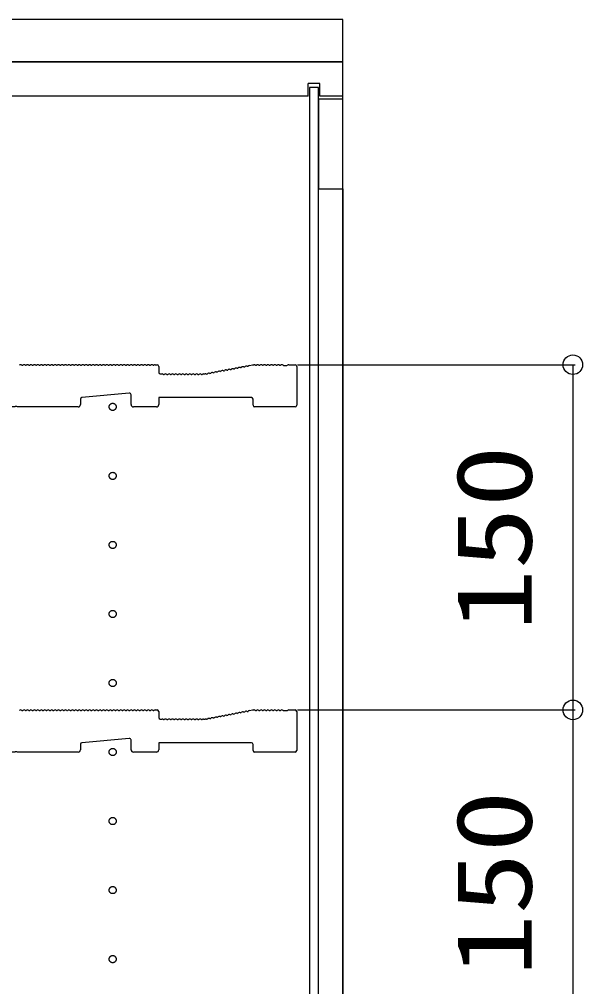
# Model space of a CAD drawing. Units: millimetres, scale not verified. Extents: x -1980 to 1980, y -3200 to 3205.
# Drawn here: x -1043.4 to -798.6, y -1929 to -1508.6 of the extents above; entities that cross this region are included whole.
import ezdxf
from ezdxf.enums import TextEntityAlignment as Align

# ---------------------------------------------------------------- set-up
doc = ezdxf.new("R2010")
doc.units = ezdxf.units.MM
doc.header["$LTSCALE"] = 15
doc.linetypes.add('CHAIN2', pattern=[12, 9, -1, 1, -1])
for name, color, linetype in [('0-2_YKK_12', 2, 'Continuous'), ('0-5_YKK_11', 7, 'Continuous'), ('0-6_YKK_D', 6, 'Continuous')]:
    doc.layers.add(name, color=color, linetype=linetype)
doc.styles.add('ＭＳ ゴシック', font='')
doc.styles.get('ＭＳ ゴシック').set_extended_font_data('MS Gothic')

msp = doc.modelspace()

# ---------------------------------------------------------------- linework, layer by layer
at = {"layer": '0-2_YKK_12'}
for p, q in [((-917.86, -1541.99), (-917.86, -1536.49)), ((-912.86, -1536.49), (-917.86, -1536.49)), ((-912.86, -1541.99), (-912.86, -1536.49)), ((-917.86, -1541.99), (-1282.86, -1541.99)), ((-902.86, -1541.99), (-912.86, -1541.99)), ((-902.86, -1582.24), (-902.86, -2251.74))]:
    msp.add_line(p, q, dxfattribs=at)
for points in [[(-1307.86, -1526.99), (-902.86, -1526.99), (-902.86, -1508.59), (-1307.86, -1508.59)], [(-1282.86, -2306.99), (-902.86, -2306.99), (-902.86, -1526.99), (-1282.86, -1526.99)], [(-917.36, -2295.74), (-913.36, -2295.74), (-913.36, -1538.24), (-917.36, -1538.24)], [(-913.36, -1582.24), (-902.86, -1582.24), (-902.86, -1543.24), (-913.36, -1543.24)]]:
    msp.add_lwpolyline(points, close=True, dxfattribs=at)
at = {"layer": '0-2_YKK_12', "linetype": 'CHAIN2'}
for centre in [(-1002.86, -1676.99), (-1002.86, -1706.99), (-1002.86, -1736.99), (-1002.86, -1766.99), (-1002.86, -1796.99), (-1002.86, -1826.99), (-1002.86, -1856.99), (-1002.86, -1886.99), (-1002.86, -1916.99)]:
    msp.add_circle(centre, 1.55, dxfattribs=at)
at = {"layer": '0-5_YKK_11'}
for p, q in [((-1042.3, -1658.89), (-1041.92, -1658.89)), ((-1040.8, -1658.89), (-1040.42, -1658.89)), ((-1039.3, -1658.89), (-1038.92, -1658.89)), ((-1037.8, -1658.89), (-1037.42, -1658.89)), ((-1036.3, -1658.89), (-1035.92, -1658.89)), ((-1034.8, -1658.89), (-1034.42, -1658.89)), ((-1033.3, -1658.89), (-1032.92, -1658.89)), ((-1031.8, -1658.89), (-1031.42, -1658.89)), ((-1030.3, -1658.89), (-1029.92, -1658.89)), ((-1028.8, -1658.89), (-1028.42, -1658.89)), ((-1027.3, -1658.89), (-1026.92, -1658.89)), ((-1025.8, -1658.89), (-1025.42, -1658.89)), ((-1024.3, -1658.89), (-1023.92, -1658.89)), ((-1022.8, -1658.89), (-1022.42, -1658.89)), ((-1021.3, -1658.89), (-1020.92, -1658.89)), ((-1019.8, -1658.89), (-1019.42, -1658.89)), ((-1018.3, -1658.89), (-1017.92, -1658.89)), ((-1016.8, -1658.89), (-1016.42, -1658.89)), ((-1015.3, -1658.89), (-1014.92, -1658.89)), ((-1013.8, -1658.89), (-1013.42, -1658.89)), ((-1012.3, -1658.89), (-1011.92, -1658.89)), ((-1010.8, -1658.89), (-1010.42, -1658.89)), ((-1009.3, -1658.89), (-1008.92, -1658.89)), ((-1007.8, -1658.89), (-1007.42, -1658.89)), ((-1006.3, -1658.89), (-1005.92, -1658.89)), ((-1004.8, -1658.89), (-1004.42, -1658.89)), ((-1003.3, -1658.89), (-1002.92, -1658.89)), ((-1001.8, -1658.89), (-1001.42, -1658.89)), ((-1000.3, -1658.89), (-999.92, -1658.89)), ((-998.8, -1658.89), (-998.42, -1658.89)), ((-997.3, -1658.89), (-996.92, -1658.89)), ((-995.8, -1658.89), (-995.42, -1658.89)), ((-994.3, -1658.89), (-993.92, -1658.89)), ((-992.8, -1658.89), (-992.42, -1658.89)), ((-991.3, -1658.89), (-990.92, -1658.89)), ((-989.8, -1658.89), (-989.42, -1658.89)), ((-988.3, -1658.89), (-987.92, -1658.89)), ((-986.8, -1658.89), (-986.42, -1658.89)), ((-985.3, -1658.89), (-984.92, -1658.89)), ((-984.36, -1658.69), (-983.56, -1658.69)), ((-982.86, -1659.39), (-982.86, -1661.99)), ((-950.28, -1660.5), (-949.9, -1660.43)), ((-948.81, -1660.22), (-948.43, -1660.15)), ((-947.33, -1659.94), (-946.96, -1659.87)), ((-945.86, -1659.66), (-945.48, -1659.59)), ((-944.38, -1659.38), (-944.01, -1659.31)), ((-943.5, -1659), (-941.93, -1658.7)), ((-941.79, -1658.69), (-941.36, -1658.69)), ((-940.8, -1658.89), (-940.42, -1658.89)), ((-939.3, -1658.89), (-938.92, -1658.89)), ((-937.8, -1658.89), (-937.42, -1658.89)), ((-936.3, -1658.89), (-935.92, -1658.89)), ((-934.8, -1658.89), (-934.42, -1658.89)), ((-933.3, -1658.89), (-932.92, -1658.89)), ((-931.8, -1658.89), (-931.42, -1658.89)), ((-930.3, -1658.89), (-929.92, -1658.89)), ((-926.36, -1658.69), (-923.56, -1658.69)), ((-922.86, -1659.39), (-922.86, -1676.29)), ((-982.16, -1662.69), (-981.36, -1662.69)), ((-980.8, -1662.89), (-980.42, -1662.89)), ((-979.3, -1662.89), (-978.92, -1662.89)), ((-977.8, -1662.89), (-977.42, -1662.89)), ((-976.3, -1662.89), (-975.92, -1662.89)), ((-974.8, -1662.89), (-974.42, -1662.89)), ((-973.3, -1662.89), (-972.92, -1662.89)), ((-971.8, -1662.89), (-971.42, -1662.89)), ((-970.3, -1662.89), (-969.92, -1662.89)), ((-968.8, -1662.89), (-968.42, -1662.89)), ((-967.3, -1662.89), (-966.92, -1662.89)), ((-965.8, -1662.89), (-965.42, -1662.89)), ((-964.3, -1662.89), (-963.92, -1662.89)), ((-963.36, -1662.69), (-962.93, -1662.69)), ((-962.8, -1662.68), (-962.65, -1662.65)), ((-962.07, -1662.75), (-961.69, -1662.67)), ((-960.59, -1662.46), (-960.22, -1662.39)), ((-959.12, -1662.18), (-958.75, -1662.11)), ((-957.65, -1661.9), (-957.27, -1661.83)), ((-956.17, -1661.62), (-955.8, -1661.55)), ((-954.7, -1661.34), (-954.32, -1661.27)), ((-953.23, -1661.06), (-952.85, -1660.99)), ((-951.75, -1660.78), (-951.38, -1660.71)), ((-995.62, -1671.06), (-1016.22, -1672.93)), ((-994.86, -1675.99), (-994.86, -1671.76)), ((-1016.86, -1673.63), (-1016.86, -1675.99)), ((-983.86, -1676.99), (-993.86, -1676.99)), ((-941.86, -1676.29), (-941.86, -1673.69)), ((-923.56, -1676.99), (-941.16, -1676.99)), ((-1042.3, -1808.89), (-1041.92, -1808.89)), ((-1040.8, -1808.89), (-1040.42, -1808.89)), ((-1039.3, -1808.89), (-1038.92, -1808.89)), ((-1037.8, -1808.89), (-1037.42, -1808.89)), ((-1036.3, -1808.89), (-1035.92, -1808.89)), ((-1034.8, -1808.89), (-1034.42, -1808.89)), ((-1033.3, -1808.89), (-1032.92, -1808.89)), ((-1031.8, -1808.89), (-1031.42, -1808.89)), ((-1030.3, -1808.89), (-1029.92, -1808.89)), ((-1028.8, -1808.89), (-1028.42, -1808.89)), ((-1027.3, -1808.89), (-1026.92, -1808.89)), ((-1025.8, -1808.89), (-1025.42, -1808.89)), ((-1024.3, -1808.89), (-1023.92, -1808.89)), ((-1022.8, -1808.89), (-1022.42, -1808.89)), ((-1021.3, -1808.89), (-1020.92, -1808.89)), ((-1019.8, -1808.89), (-1019.42, -1808.89)), ((-1018.3, -1808.89), (-1017.92, -1808.89)), ((-1016.8, -1808.89), (-1016.42, -1808.89)), ((-1015.3, -1808.89), (-1014.92, -1808.89)), ((-1013.8, -1808.89), (-1013.42, -1808.89)), ((-1012.3, -1808.89), (-1011.92, -1808.89)), ((-1010.8, -1808.89), (-1010.42, -1808.89)), ((-1009.3, -1808.89), (-1008.92, -1808.89)), ((-1007.8, -1808.89), (-1007.42, -1808.89)), ((-1006.3, -1808.89), (-1005.92, -1808.89)), ((-1004.8, -1808.89), (-1004.42, -1808.89)), ((-1003.3, -1808.89), (-1002.92, -1808.89)), ((-1001.8, -1808.89), (-1001.42, -1808.89)), ((-1000.3, -1808.89), (-999.92, -1808.89)), ((-998.8, -1808.89), (-998.42, -1808.89)), ((-997.3, -1808.89), (-996.92, -1808.89)), ((-995.8, -1808.89), (-995.42, -1808.89)), ((-994.3, -1808.89), (-993.92, -1808.89)), ((-992.8, -1808.89), (-992.42, -1808.89)), ((-991.3, -1808.89), (-990.92, -1808.89)), ((-989.8, -1808.89), (-989.42, -1808.89)), ((-988.3, -1808.89), (-987.92, -1808.89)), ((-986.8, -1808.89), (-986.42, -1808.89)), ((-985.3, -1808.89), (-984.92, -1808.89)), ((-984.36, -1808.69), (-983.56, -1808.69)), ((-982.86, -1809.39), (-982.86, -1811.99)), ((-956.17, -1811.62), (-955.8, -1811.55)), ((-954.7, -1811.34), (-954.32, -1811.27)), ((-953.23, -1811.06), (-952.85, -1810.99)), ((-951.75, -1810.78), (-951.38, -1810.71)), ((-950.28, -1810.5), (-949.9, -1810.43)), ((-948.81, -1810.22), (-948.43, -1810.15)), ((-947.33, -1809.94), (-946.96, -1809.87)), ((-945.86, -1809.66), (-945.48, -1809.59)), ((-944.38, -1809.38), (-944.01, -1809.31)), ((-943.5, -1809), (-941.93, -1808.7)), ((-941.79, -1808.69), (-941.36, -1808.69)), ((-940.8, -1808.89), (-940.42, -1808.89)), ((-939.3, -1808.89), (-938.92, -1808.89)), ((-937.8, -1808.89), (-937.42, -1808.89)), ((-936.3, -1808.89), (-935.92, -1808.89)), ((-934.8, -1808.89), (-934.42, -1808.89)), ((-933.3, -1808.89), (-932.92, -1808.89)), ((-931.8, -1808.89), (-931.42, -1808.89)), ((-930.3, -1808.89), (-929.92, -1808.89)), ((-926.36, -1808.69), (-923.56, -1808.69)), ((-922.86, -1809.39), (-922.86, -1826.29)), ((-982.16, -1812.69), (-981.36, -1812.69)), ((-980.8, -1812.89), (-980.42, -1812.89)), ((-979.3, -1812.89), (-978.92, -1812.89)), ((-977.8, -1812.89), (-977.42, -1812.89)), ((-976.3, -1812.89), (-975.92, -1812.89)), ((-974.8, -1812.89), (-974.42, -1812.89)), ((-973.3, -1812.89), (-972.92, -1812.89)), ((-971.8, -1812.89), (-971.42, -1812.89)), ((-970.3, -1812.89), (-969.92, -1812.89)), ((-968.8, -1812.89), (-968.42, -1812.89)), ((-967.3, -1812.89), (-966.92, -1812.89)), ((-965.8, -1812.89), (-965.42, -1812.89)), ((-964.3, -1812.89), (-963.92, -1812.89)), ((-963.36, -1812.69), (-962.93, -1812.69)), ((-962.8, -1812.68), (-962.65, -1812.65)), ((-962.07, -1812.75), (-961.69, -1812.67)), ((-960.59, -1812.46), (-960.22, -1812.39)), ((-959.12, -1812.18), (-958.75, -1812.11)), ((-957.65, -1811.9), (-957.27, -1811.83)), ((-1016.86, -1823.63), (-1016.86, -1825.99)), ((-995.62, -1821.06), (-1016.22, -1822.93)), ((-994.86, -1825.99), (-994.86, -1821.76)), ((-941.86, -1826.29), (-941.86, -1823.69)), ((-983.86, -1826.99), (-993.86, -1826.99)), ((-923.56, -1826.99), (-941.16, -1826.99))]:
    msp.add_line(p, q, dxfattribs=at)
for points in [[(-928.8, -1658.89), (-928.61, -1658.96), (-927.11, -1658.96), (-926.92, -1658.89)], [(-942.56, -1672.99), (-982.86, -1672.99), (-982.86, -1675.99)], [(-1017.86, -1676.99), (-1044.29, -1676.99), (-1044.53, -1676.86), (-1045.19, -1676.86), (-1045.43, -1676.99), (-1072.29, -1676.99), (-1072.53, -1676.86), (-1073.19, -1676.86), (-1073.43, -1676.99), (-1100.29, -1676.99), (-1100.53, -1676.86), (-1101.19, -1676.86), (-1101.43, -1676.99), (-1141.66, -1676.99)], [(-928.8, -1808.89), (-928.61, -1808.96), (-927.11, -1808.96), (-926.92, -1808.89)], [(-942.56, -1822.99), (-982.86, -1822.99), (-982.86, -1825.99)], [(-1017.86, -1826.99), (-1044.29, -1826.99), (-1044.53, -1826.86), (-1045.19, -1826.86), (-1045.43, -1826.99), (-1072.29, -1826.99), (-1072.53, -1826.86), (-1073.19, -1826.86), (-1073.43, -1826.99), (-1100.29, -1826.99), (-1100.53, -1826.86), (-1101.19, -1826.86), (-1101.43, -1826.99), (-1141.66, -1826.99)]]:
    msp.add_lwpolyline(points, dxfattribs=at)
for centre, radius, start, end in [((-1042.86, -1659.57), 0.88, 50.536, 129.464), ((-1041.36, -1659.57), 0.88, 50.536, 129.464), ((-1039.86, -1659.57), 0.88, 50.536, 129.464), ((-1038.36, -1659.57), 0.88, 50.536, 129.464), ((-1036.86, -1659.57), 0.88, 50.536, 129.464), ((-1035.36, -1659.57), 0.88, 50.536, 129.464), ((-1033.86, -1659.57), 0.88, 50.536, 129.464), ((-1032.36, -1659.57), 0.88, 50.536, 129.464), ((-1030.86, -1659.57), 0.88, 50.536, 129.464), ((-1029.36, -1659.57), 0.88, 50.536, 129.464), ((-1027.86, -1659.57), 0.88, 50.536, 129.464), ((-1026.36, -1659.57), 0.88, 50.536, 129.464), ((-1024.86, -1659.57), 0.88, 50.536, 129.464), ((-1023.36, -1659.57), 0.88, 50.536, 129.464), ((-1021.86, -1659.57), 0.88, 50.536, 129.464), ((-1020.36, -1659.57), 0.88, 50.536, 129.464), ((-1018.86, -1659.57), 0.88, 50.536, 129.464), ((-1017.36, -1659.57), 0.88, 50.536, 129.464), ((-1015.86, -1659.57), 0.88, 50.536, 129.464), ((-1014.36, -1659.57), 0.88, 50.536, 129.464), ((-1012.86, -1659.57), 0.88, 50.536, 129.464), ((-1011.36, -1659.57), 0.88, 50.536, 129.464), ((-1009.86, -1659.57), 0.88, 50.536, 129.464), ((-1008.36, -1659.57), 0.88, 50.536, 129.464), ((-1006.86, -1659.57), 0.88, 50.536, 129.464), ((-1005.36, -1659.57), 0.88, 50.536, 129.464), ((-1003.86, -1659.57), 0.88, 50.536, 129.464), ((-1002.36, -1659.57), 0.88, 50.536, 129.464), ((-1000.86, -1659.57), 0.88, 50.536, 129.464), ((-999.36, -1659.57), 0.88, 50.536, 129.464), ((-997.86, -1659.57), 0.88, 50.536, 129.464), ((-996.36, -1659.57), 0.88, 50.536, 129.464), ((-994.86, -1659.57), 0.88, 50.536, 129.464), ((-993.36, -1659.57), 0.88, 50.536, 129.464), ((-991.86, -1659.57), 0.88, 50.536, 129.464), ((-990.36, -1659.57), 0.88, 50.536, 129.464), ((-988.86, -1659.57), 0.88, 50.536, 129.464), ((-987.36, -1659.57), 0.88, 50.536, 129.464), ((-985.86, -1659.57), 0.88, 50.536, 129.464), ((-984.36, -1659.57), 0.88, 90, 129.464), ((-983.56, -1659.39), 0.7, 0, 90), ((-950.7, -1661.27), 0.88, 61.3203, 140.2483), ((-949.23, -1660.99), 0.88, 61.3203, 140.2483), ((-947.75, -1660.71), 0.88, 61.3203, 140.2483), ((-946.28, -1660.43), 0.88, 61.3203, 140.2483), ((-944.81, -1660.15), 0.88, 61.3203, 140.2483), ((-943.33, -1659.87), 0.88, 100.7843, 140.2483), ((-941.79, -1659.39), 0.7, 90, 100.7843), ((-941.36, -1659.57), 0.88, 50.536, 90), ((-939.86, -1659.57), 0.88, 50.536, 129.464), ((-938.36, -1659.57), 0.88, 50.536, 129.464), ((-936.86, -1659.57), 0.88, 50.536, 129.464), ((-935.36, -1659.57), 0.88, 50.536, 129.464), ((-933.86, -1659.57), 0.88, 50.536, 129.464), ((-932.36, -1659.57), 0.88, 50.536, 129.464), ((-930.86, -1659.57), 0.88, 50.536, 129.464), ((-929.36, -1659.57), 0.88, 50.4605, 129.464), ((-926.36, -1659.57), 0.88, 90, 129.5394), ((-923.56, -1659.39), 0.7, 0, 90), ((-982.16, -1661.99), 0.7, 180, 270), ((-981.36, -1663.57), 0.88, 50.536, 90), ((-979.86, -1663.57), 0.88, 50.536, 129.464), ((-978.36, -1663.57), 0.88, 50.536, 129.464), ((-976.86, -1663.57), 0.88, 50.536, 129.464), ((-975.36, -1663.57), 0.88, 50.536, 129.464), ((-973.86, -1663.57), 0.88, 50.536, 129.464), ((-972.36, -1663.57), 0.88, 50.536, 129.464), ((-970.86, -1663.57), 0.88, 50.536, 129.464), ((-969.36, -1663.57), 0.88, 50.536, 129.464), ((-967.86, -1663.57), 0.88, 50.536, 129.464), ((-966.36, -1663.57), 0.88, 50.536, 129.464), ((-964.86, -1663.57), 0.88, 50.536, 129.464), ((-963.36, -1663.57), 0.88, 90, 129.464), ((-962.93, -1661.99), 0.7, 270, 280.7843), ((-962.49, -1663.52), 0.88, 61.3203, 100.7843), ((-961.02, -1663.24), 0.88, 61.3203, 140.2483), ((-959.54, -1662.96), 0.88, 61.3203, 140.2483), ((-958.07, -1662.68), 0.88, 61.3203, 140.2483), ((-956.6, -1662.39), 0.88, 61.3203, 140.2483), ((-955.12, -1662.11), 0.88, 61.3203, 140.2483), ((-953.65, -1661.83), 0.88, 61.3203, 140.2483), ((-952.17, -1661.55), 0.88, 61.3203, 140.2483), ((-1016.16, -1673.63), 0.7, 95.1944, 180), ((-995.56, -1671.76), 0.7, 0, 95.1944), ((-942.56, -1673.69), 0.7, 0, 90), ((-1017.86, -1675.99), 1, 270, 0), ((-993.86, -1675.99), 1, 180, 270), ((-983.86, -1675.99), 1, 270, 0), ((-941.16, -1676.29), 0.7, 180, 270), ((-923.56, -1676.29), 0.7, 270, 0), ((-1042.86, -1809.57), 0.88, 50.536, 129.464), ((-1041.36, -1809.57), 0.88, 50.536, 129.464), ((-1039.86, -1809.57), 0.88, 50.536, 129.464), ((-1038.36, -1809.57), 0.88, 50.536, 129.464), ((-1036.86, -1809.57), 0.88, 50.536, 129.464), ((-1035.36, -1809.57), 0.88, 50.536, 129.464), ((-1033.86, -1809.57), 0.88, 50.536, 129.464), ((-1032.36, -1809.57), 0.88, 50.536, 129.464), ((-1030.86, -1809.57), 0.88, 50.536, 129.464), ((-1029.36, -1809.57), 0.88, 50.536, 129.464), ((-1027.86, -1809.57), 0.88, 50.536, 129.464), ((-1026.36, -1809.57), 0.88, 50.536, 129.464), ((-1024.86, -1809.57), 0.88, 50.536, 129.464), ((-1023.36, -1809.57), 0.88, 50.536, 129.464), ((-1021.86, -1809.57), 0.88, 50.536, 129.464), ((-1020.36, -1809.57), 0.88, 50.536, 129.464), ((-1018.86, -1809.57), 0.88, 50.536, 129.464), ((-1017.36, -1809.57), 0.88, 50.536, 129.464), ((-1015.86, -1809.57), 0.88, 50.536, 129.464), ((-1014.36, -1809.57), 0.88, 50.536, 129.464), ((-1012.86, -1809.57), 0.88, 50.536, 129.464), ((-1011.36, -1809.57), 0.88, 50.536, 129.464), ((-1009.86, -1809.57), 0.88, 50.536, 129.464), ((-1008.36, -1809.57), 0.88, 50.536, 129.464), ((-1006.86, -1809.57), 0.88, 50.536, 129.464), ((-1005.36, -1809.57), 0.88, 50.536, 129.464), ((-1003.86, -1809.57), 0.88, 50.536, 129.464), ((-1002.36, -1809.57), 0.88, 50.536, 129.464), ((-1000.86, -1809.57), 0.88, 50.536, 129.464), ((-999.36, -1809.57), 0.88, 50.536, 129.464), ((-997.86, -1809.57), 0.88, 50.536, 129.464), ((-996.36, -1809.57), 0.88, 50.536, 129.464), ((-994.86, -1809.57), 0.88, 50.536, 129.464), ((-993.36, -1809.57), 0.88, 50.536, 129.464), ((-991.86, -1809.57), 0.88, 50.536, 129.464), ((-990.36, -1809.57), 0.88, 50.536, 129.464), ((-988.86, -1809.57), 0.88, 50.536, 129.464), ((-987.36, -1809.57), 0.88, 50.536, 129.464), ((-985.86, -1809.57), 0.88, 50.536, 129.464), ((-984.36, -1809.57), 0.88, 90, 129.464), ((-983.56, -1809.39), 0.7, 0, 90), ((-956.6, -1812.39), 0.88, 61.3203, 140.2483), ((-955.12, -1812.11), 0.88, 61.3203, 140.2483), ((-953.65, -1811.83), 0.88, 61.3203, 140.2483), ((-952.17, -1811.55), 0.88, 61.3203, 140.2483), ((-950.7, -1811.27), 0.88, 61.3203, 140.2483), ((-949.23, -1810.99), 0.88, 61.3203, 140.2483), ((-947.75, -1810.71), 0.88, 61.3203, 140.2483), ((-946.28, -1810.43), 0.88, 61.3203, 140.2483), ((-944.81, -1810.15), 0.88, 61.3203, 140.2483), ((-943.33, -1809.87), 0.88, 100.7843, 140.2483), ((-941.79, -1809.39), 0.7, 90, 100.7843), ((-941.36, -1809.57), 0.88, 50.536, 90), ((-939.86, -1809.57), 0.88, 50.536, 129.464), ((-938.36, -1809.57), 0.88, 50.536, 129.464), ((-936.86, -1809.57), 0.88, 50.536, 129.464), ((-935.36, -1809.57), 0.88, 50.536, 129.464), ((-933.86, -1809.57), 0.88, 50.536, 129.464), ((-932.36, -1809.57), 0.88, 50.536, 129.464), ((-930.86, -1809.57), 0.88, 50.536, 129.464), ((-929.36, -1809.57), 0.88, 50.4605, 129.464), ((-926.36, -1809.57), 0.88, 90, 129.5394), ((-923.56, -1809.39), 0.7, 0, 90), ((-982.16, -1811.99), 0.7, 180, 270), ((-981.36, -1813.57), 0.88, 50.536, 90), ((-979.86, -1813.57), 0.88, 50.536, 129.464), ((-978.36, -1813.57), 0.88, 50.536, 129.464), ((-976.86, -1813.57), 0.88, 50.536, 129.464), ((-975.36, -1813.57), 0.88, 50.536, 129.464), ((-973.86, -1813.57), 0.88, 50.536, 129.464), ((-972.36, -1813.57), 0.88, 50.536, 129.464), ((-970.86, -1813.57), 0.88, 50.536, 129.464), ((-969.36, -1813.57), 0.88, 50.536, 129.464), ((-967.86, -1813.57), 0.88, 50.536, 129.464), ((-966.36, -1813.57), 0.88, 50.536, 129.464), ((-964.86, -1813.57), 0.88, 50.536, 129.464), ((-963.36, -1813.57), 0.88, 90, 129.464), ((-962.93, -1811.99), 0.7, 270, 280.7843), ((-962.49, -1813.52), 0.88, 61.3203, 100.7843), ((-961.02, -1813.24), 0.88, 61.3203, 140.2483), ((-959.54, -1812.96), 0.88, 61.3203, 140.2483), ((-958.07, -1812.68), 0.88, 61.3203, 140.2483), ((-1016.16, -1823.63), 0.7, 95.1944, 180), ((-995.56, -1821.76), 0.7, 0, 95.1944), ((-942.56, -1823.69), 0.7, 0, 90), ((-1017.86, -1825.99), 1, 270, 0), ((-993.86, -1825.99), 1, 180, 270), ((-983.86, -1825.99), 1, 270, 0), ((-941.16, -1826.29), 0.7, 180, 270), ((-923.56, -1826.29), 0.7, 270, 0)]:
    msp.add_arc(centre, radius, start, end, dxfattribs=at)
at = {"layer": '0-6_YKK_D'}
for p, q in [((-922.56, -1658.69), (-801.86, -1658.69)), ((-802.86, -1658.69), (-802.86, -1808.69)), ((-922.56, -1808.69), (-801.86, -1808.69)), ((-922.56, -1808.69), (-801.86, -1808.69)), ((-802.86, -1808.69), (-802.86, -1958.69))]:
    msp.add_line(p, q, dxfattribs=at)
for centre in [(-802.86, -1658.69), (-802.86, -1808.69), (-802.86, -1808.69)]:
    msp.add_circle(centre, 4.25, dxfattribs=at)

# ---------------------------------------------------------------- texts
at = {"layer": '0-6_YKK_D', "style": 'ＭＳ ゴシック', "width": 1.2}
for p in [(-810.86, -1774.49), (-810.86, -1924.49)]:
    msp.add_text('150', height=32.99, rotation=90, dxfattribs=at).set_placement(p, align=Align.BOTTOM_LEFT)

doc.saveas('drawing.dxf')
